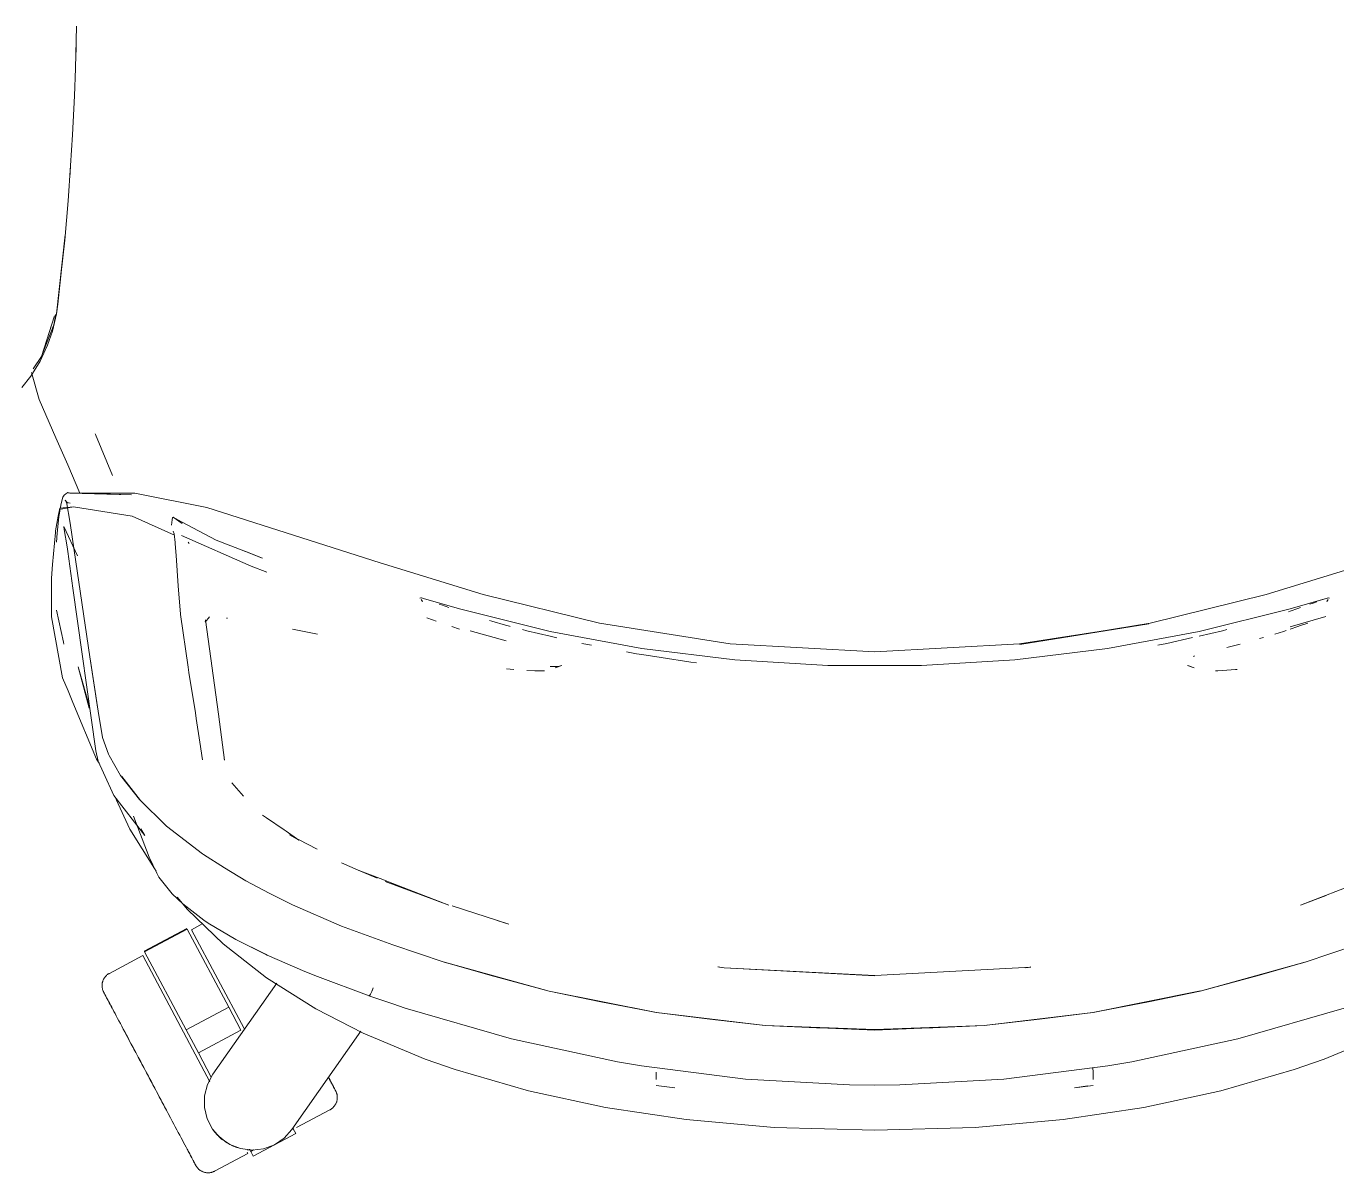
# Model space of a CAD drawing. Header units: millimetres. Extents: x 155927 to 295199, y -4084 to 97293.
# Drawn here: x 229345.3 to 229725.7, y 22176 to 22508.7 of the extents above; entities that cross this region are included whole.
import ezdxf

# ---------------------------------------------------------------- set-up
doc = ezdxf.new("R2010")
doc.units = ezdxf.units.MM
doc.header["$MEASUREMENT"] = 0
doc.layers.add('G-IMPT', color=8, linetype='CONTINUOUS', lineweight=9)
doc.layers.add('I-FURN', color=8, linetype='CONTINUOUS', lineweight=9)

msp = doc.modelspace()

# ---------------------------------------------------------------- linework, layer by layer
at = {"layer": 'G-IMPT'}
for p, q in [((229359.89, 22508.68), (229359.6, 22496.38)), ((229359.76, 22501.91), (229359.76, 22503.99)), ((229359.68, 22500.25), (229359.76, 22501.91)), ((229359.3, 22488.5), (229359.6, 22496.38)), ((229359.3, 22488.5), (229358.77, 22477.19)), ((229358.2, 22468.32), (229358.77, 22477.19)), ((229358.2, 22468.32), (229357.48, 22458.03)), ((229358.07, 22466.28), (229358.16, 22468.18)), ((229358.07, 22466.28), (229357.94, 22464.86)), ((229356.49, 22446.64), (229357.48, 22458.03)), ((229354.14, 22425.2), (229356.59, 22448.16)), ((229354.14, 22425.2), (229356.49, 22446.64)), ((229356.59, 22448.16), (229354.47, 22428.02)), ((229354.14, 22425.2), (229354.47, 22428.02)), ((229349.74, 22412.85), (229353.55, 22424.7)), ((229350.64, 22415.56), (229353.55, 22424.7)), ((229354.14, 22425.2), (229352.98, 22420.24)), ((229353.92, 22425.13), (229353.34, 22422.07)), ((229353.34, 22422.07), (229350.14, 22413.89)), ((229351.53, 22416.11), (229352.98, 22420.24)), ((229349.34, 22411.53), (229351.53, 22416.11)), ((229349.74, 22412.85), (229350.64, 22415.56)), ((229349.34, 22411.53), (229346.61, 22407.2)), ((229349.74, 22412.85), (229347.32, 22409.27)), ((229343.99, 22403.89), (229346.61, 22407.2)), ((229349.06, 22400.37), (229346.8, 22408.19)), ((229349.06, 22400.37), (229353.92, 22389.24)), ((229353.92, 22389.24), (229357.34, 22381.41)), ((229365.34, 22390.47), (229365.44, 22390.2)), ((229370.37, 22378.35), (229365.44, 22390.2)), ((229357.34, 22381.41), (229360.9, 22373.24)), ((229356.28, 22372.61), (229356.78, 22372.98)), ((229357.35, 22373.38), (229356.78, 22372.98)), ((229357.35, 22373.38), (229358.22, 22373.19)), ((229375.91, 22372.76), (229357.47, 22373.35)), ((229357.47, 22373.35), (229357.93, 22373.25)), ((229375.91, 22372.76), (229357.93, 22373.25)), ((229376.8, 22373.2), (229357.93, 22373.25)), ((229357.93, 22373.25), (229358.1, 22373.21)), ((229358.22, 22373.19), (229358.1, 22373.21)), ((229397.75, 22369.01), (229376.8, 22373.2)), ((229354.88, 22366.93), (229355.41, 22370.21)), ((229359.01, 22369.23), (229355.06, 22368.84)), ((229355.41, 22370.21), (229355.96, 22372.07)), ((229355.47, 22368.6), (229359.05, 22369.29)), ((229355.47, 22368.6), (229359.01, 22369.23)), ((229356.28, 22372.61), (229355.96, 22372.07)), ((229357, 22370.72), (229356.61, 22371.22)), ((229357.17, 22370.12), (229356.61, 22371.22)), ((229357.17, 22370.12), (229357, 22370.74)), ((229357, 22370.74), (229358.11, 22364.47)), ((229357.54, 22370.39), (229357, 22370.72)), ((229357.54, 22370.39), (229358.04, 22370.32)), ((229376.1, 22366.57), (229359.05, 22369.29)), ((229448, 22353.02), (229397.75, 22369.01)), ((229354.62, 22366.52), (229353.81, 22362.27)), ((229354.28, 22361.63), (229354.8, 22366.31)), ((229354.62, 22366.52), (229355.06, 22368.84)), ((229354.88, 22366.93), (229354.8, 22366.31)), ((229376.1, 22366.57), (229388.39, 22360.99)), ((229387.46, 22363.97), (229387.63, 22365.5)), ((229387.63, 22365.5), (229387.78, 22366.18)), ((229387.78, 22366.18), (229387.91, 22366.21)), ((229387.91, 22366.21), (229388.07, 22366.25)), ((229387.91, 22366.21), (229390.61, 22364.37)), ((229387.91, 22366.21), (229390.36, 22364.86)), ((229352.96, 22352.47), (229353.76, 22361.8)), ((229353.76, 22361.8), (229353.81, 22362.27)), ((229354.28, 22361.63), (229354.07, 22359.04)), ((229360.2, 22355.07), (229356.2, 22363.5)), ((229356.2, 22363.5), (229356.34, 22362.64)), ((229356.34, 22362.64), (229357.17, 22357.62)), ((229359.22, 22356.62), (229358.11, 22364.47)), ((229387.94, 22362.23), (229388.22, 22361.46)), ((229388.24, 22361.4), (229388.22, 22361.46)), ((229388.52, 22358.94), (229388.24, 22361.4)), ((229400.47, 22359.58), (229390.36, 22364.86)), ((229357.17, 22357.62), (229357.39, 22356.32)), ((229388.52, 22358.94), (229388.57, 22358.56)), ((229388.82, 22355.16), (229388.57, 22358.56)), ((229410.58, 22352.03), (229390.42, 22360.96)), ((229392.59, 22358.58), (229392.32, 22359.02)), ((229400.47, 22359.58), (229408.94, 22356.33)), ((229358.83, 22345.66), (229357.39, 22356.32)), ((229363.77, 22325.75), (229359.22, 22356.62)), ((229388.82, 22355.16), (229389.45, 22346.31)), ((229413.84, 22354.31), (229408.73, 22356.34)), ((229408.73, 22356.34), (229413.27, 22354.54)), ((229408.94, 22356.33), (229413.84, 22354.31)), ((229352.96, 22352.47), (229352.62, 22348.52)), ((229415.16, 22350.29), (229410.58, 22352.03)), ((229448, 22353.02), (229477.97, 22343.84)), ((229705.14, 22343.84), (229735.12, 22353.02)), ((229352.62, 22348.52), (229352.62, 22344.35)), ((229390.07, 22338.07), (229389.45, 22346.31)), ((229352.65, 22337.38), (229352.62, 22344.35)), ((229358.83, 22345.66), (229365.5, 22298.44)), ((229459.56, 22342.79), (229459.8, 22342.88)), ((229459.8, 22342.88), (229460.02, 22342.82)), ((229460.34, 22341.79), (229459.95, 22342.4)), ((229460.02, 22342.82), (229460.32, 22342.75)), ((229460.32, 22342.75), (229460.59, 22342.68)), ((229471.02, 22339.61), (229460.59, 22342.68)), ((229511.65, 22335.52), (229477.97, 22343.84)), ((229705.14, 22343.84), (229671.46, 22335.52)), ((229712.09, 22339.61), (229723.31, 22342.88)), ((229712.09, 22339.61), (229722.91, 22342.72)), ((229712.09, 22339.61), (229722.62, 22342.67)), ((229722.62, 22342.67), (229722.91, 22342.72)), ((229722.78, 22341.79), (229723.16, 22342.4)), ((229723.31, 22342.88), (229723.56, 22342.74)), ((229354.06, 22339.24), (229356.1, 22329.94)), ((229460.34, 22341.79), (229460.19, 22342)), ((229465.82, 22340.77), (229465.16, 22341.01)), ((229465.82, 22340.77), (229467.92, 22340.02)), ((229497.34, 22333.06), (229471.02, 22339.61)), ((229685.77, 22333.06), (229712.09, 22339.61)), ((229712.09, 22338.98), (229711.63, 22338.83)), ((229712.09, 22338.98), (229714.32, 22339.71)), ((229715.12, 22340), (229714.32, 22339.71)), ((229717.87, 22340.99), (229718.84, 22341.33)), ((229718.84, 22341.33), (229719.91, 22341.73)), ((229722.78, 22341.79), (229722.92, 22342)), ((229352.65, 22337.38), (229355.88, 22319.68)), ((229390.08, 22337.99), (229390.07, 22338.07)), ((229390.08, 22337.99), (229392.29, 22322.77)), ((229398.46, 22337.33), (229397.22, 22335.77)), ((229397.26, 22335.98), (229397.3, 22336.21)), ((229397.35, 22336.48), (229397.3, 22336.21)), ((229401.08, 22309.14), (229397.35, 22336.48)), ((229403.41, 22336.98), (229403.76, 22336.93)), ((229463.27, 22336.48), (229461.61, 22337.09)), ((229463.27, 22336.48), (229464.28, 22336.11)), ((229480.45, 22336.03), (229479.76, 22336.23)), ((229484.44, 22334.91), (229480.45, 22336.03)), ((229484.44, 22334.91), (229485.58, 22334.59)), ((229511.65, 22335.52), (229549.57, 22329.53)), ((229633.54, 22329.53), (229671.08, 22335.26)), ((229671.46, 22335.52), (229633.72, 22329.26)), ((229633.72, 22329.26), (229671.08, 22335.26)), ((229712.09, 22334.41), (229722.52, 22337.45)), ((229714.39, 22334.52), (229715.11, 22334.78)), ((229717.27, 22335.54), (229715.11, 22334.78)), ((229429.88, 22332.3), (229422.63, 22333.71)), ((229471.03, 22333.77), (229468.81, 22334.49)), ((229474.12, 22333.32), (229484.59, 22330.39)), ((229485.58, 22334.59), (229485.76, 22334.55)), ((229490.6, 22333.29), (229489.31, 22333.63)), ((229490.6, 22333.29), (229497.35, 22331.74)), ((229497.34, 22333.06), (229524.01, 22328.13)), ((229499.33, 22331.28), (229497.35, 22331.74)), ((229685.77, 22333.06), (229659.11, 22328.13)), ((229676.36, 22329.58), (229683.78, 22331.29)), ((229685.76, 22331.74), (229692.51, 22333.29)), ((229692.51, 22333.29), (229693.79, 22333.63)), ((229704.38, 22331.35), (229703.26, 22331.01)), ((229710.17, 22333.12), (229707.68, 22332.34)), ((229710.95, 22333.37), (229710.17, 22333.12)), ((229714.39, 22334.52), (229712.09, 22333.75)), ((229356.1, 22329.94), (229356.25, 22329.36)), ((229509.37, 22329.08), (229506.56, 22329.62)), ((229519.48, 22327.16), (229522.38, 22326.6)), ((229524.01, 22328.13), (229550.93, 22324.83)), ((229549.57, 22329.53), (229591.56, 22327.17)), ((229633.54, 22329.53), (229591.56, 22327.17)), ((229659.11, 22328.13), (229632.19, 22324.83)), ((229673.73, 22329.11), (229676.36, 22329.58)), ((229697.59, 22329.44), (229693.73, 22328.44)), ((229697.59, 22329.44), (229696.06, 22329.05)), ((229363.77, 22325.75), (229366.1, 22310.56)), ((229363.87, 22325.14), (229366.17, 22309.98)), ((229363.87, 22325.14), (229366.1, 22310.56)), ((229524.01, 22326.36), (229522.38, 22326.6)), ((229529.63, 22325.51), (229524.01, 22326.36)), ((229529.63, 22325.51), (229538.16, 22324.21)), ((229538.16, 22324.21), (229539.82, 22324.03)), ((229578, 22323.18), (229550.93, 22324.83)), ((229605.12, 22323.18), (229632.19, 22324.83)), ((229684.05, 22325.84), (229684.38, 22325.98)), ((229684.05, 22325.87), (229684.38, 22325.98)), ((229355.88, 22319.68), (229357.48, 22315.82)), ((229360.38, 22322.86), (229363.73, 22310.97)), ((229360.38, 22322.86), (229363.62, 22310.87)), ((229392.29, 22322.77), (229392.54, 22321.22)), ((229392.54, 22321.22), (229394.4, 22309.45)), ((229486.84, 22322.03), (229484.74, 22322.25)), ((229495.69, 22321.63), (229490.63, 22321.72)), ((229490.63, 22321.72), (229492.9, 22321.64)), ((229495.69, 22321.63), (229492.9, 22321.64)), ((229499.7, 22322.96), (229497.39, 22322.92)), ((229497.53, 22322.91), (229497.39, 22322.92)), ((229500.74, 22323.17), (229498.79, 22322.49)), ((229499.7, 22322.96), (229500.74, 22323.17)), ((229578, 22323.18), (229605.12, 22323.18)), ((229682.37, 22323.17), (229684.32, 22322.49)), ((229682.37, 22323.17), (229683.42, 22322.96)), ((229690.46, 22321.64), (229691.16, 22321.64)), ((229692.53, 22321.74), (229691.16, 22321.64)), ((229692.53, 22321.74), (229696.24, 22322.02)), ((229696.24, 22322.02), (229696.72, 22322.05)), ((229358.87, 22312.46), (229357.48, 22315.82)), ((229365.66, 22296.01), (229358.87, 22312.46)), ((229367.47, 22302.31), (229366.17, 22309.98)), ((229394.67, 22307.79), (229394.4, 22309.45)), ((229401.08, 22309.14), (229402.86, 22295.79)), ((229395.73, 22300.95), (229394.67, 22307.79)), ((229369.22, 22297.52), (229367.47, 22302.31)), ((229395.73, 22300.95), (229396.47, 22295.88)), ((229365.5, 22298.44), (229366.15, 22295.45)), ((229369.22, 22297.52), (229369.43, 22297.1)), ((229372.72, 22291.26), (229369.43, 22297.1)), ((229366.44, 22294.84), (229365.66, 22296.01)), ((229367.72, 22292.08), (229366.15, 22295.45)), ((229402.86, 22295.79), (229402.72, 22296.26)), ((229370.78, 22285.51), (229367.72, 22292.08)), ((229378.14, 22284.29), (229372.72, 22291.26)), ((229373.05, 22291.04), (229378.45, 22284.09)), ((229373.05, 22291.04), (229375.64, 22287.66)), ((229408.36, 22285.29), (229405.02, 22289.2)), ((229379.7, 22273.86), (229370.78, 22285.51)), ((229378.45, 22284.09), (229375.64, 22287.66)), ((229375.41, 22275.75), (229371.43, 22284.37)), ((229378.14, 22284.29), (229386.04, 22276.56)), ((229376.47, 22279.51), (229380.98, 22267.61)), ((229415, 22279.01), (229413.89, 22279.77)), ((229420.13, 22275.52), (229415, 22279.01)), ((229382.53, 22264.3), (229375.41, 22275.75)), ((229379.7, 22273.86), (229378.58, 22275.81)), ((229386.04, 22276.56), (229396.48, 22268.54)), ((229420.71, 22275.13), (229420.13, 22275.52)), ((229424.46, 22272.57), (229420.71, 22275.13)), ((229424.46, 22272.57), (229421.69, 22274.07)), ((229429.79, 22269.88), (229421.69, 22274.07)), ((229382.05, 22265.38), (229380.98, 22267.61)), ((229396.48, 22268.54), (229396.73, 22268.37)), ((229402.83, 22264.49), (229396.73, 22268.37)), ((229383.22, 22262.94), (229382.05, 22265.38)), ((229382.53, 22264.3), (229383.03, 22263.53)), ((229383.22, 22262.94), (229383.84, 22261.81)), ((229402.83, 22264.49), (229409.06, 22260.72)), ((229436.84, 22266.01), (229441.68, 22263.82)), ((229441.68, 22263.82), (229447.13, 22261.51)), ((229441.68, 22263.82), (229448.76, 22261.09)), ((229383.84, 22261.81), (229387.7, 22256.94)), ((229415.85, 22257.15), (229409.06, 22260.72)), ((229450.49, 22260.43), (229448.76, 22261.09)), ((229467.94, 22253.72), (229449.53, 22260.54)), ((229467.94, 22253.72), (229450.49, 22260.43)), ((229715.17, 22253.72), (229732.62, 22260.43)), ((229390.72, 22254.05), (229387.7, 22256.94)), ((229389.14, 22256.05), (229392.14, 22252.38)), ((229415.85, 22257.15), (229422.58, 22253.76)), ((229715.17, 22253.72), (229722.6, 22256.44)), ((229390.72, 22254.05), (229396.85, 22249.33)), ((229392.14, 22252.38), (229402.44, 22242.42)), ((229436.8, 22247.59), (229422.58, 22253.76)), ((229485.41, 22248.19), (229468.93, 22253.44)), ((229396.85, 22249.33), (229398.14, 22248.47)), ((229406.14, 22243.74), (229398.14, 22248.47)), ((229436.8, 22247.59), (229451.68, 22242.13)), ((229485.41, 22248.19), (229481.98, 22249.26)), ((229414.75, 22239.43), (229406.14, 22243.74)), ((229415.19, 22239.21), (229406.14, 22243.74)), ((229406.14, 22243.74), (229406.74, 22243.43)), ((229415.04, 22232.61), (229402.44, 22242.42)), ((229415.19, 22239.21), (229406.74, 22243.43)), ((229466.6, 22237.12), (229451.68, 22242.13)), ((229731.43, 22242.13), (229716.51, 22237.12)), ((229414.75, 22239.43), (229415.19, 22239.21)), ((229415.19, 22239.21), (229426.15, 22234.44)), ((229497.1, 22228.73), (229466.6, 22237.12)), ((229479.85, 22233.39), (229466.69, 22237.16)), ((229497.1, 22228.73), (229466.69, 22237.16)), ((229686.01, 22228.73), (229716.42, 22237.16)), ((229686.01, 22228.73), (229716.51, 22237.12)), ((229703.26, 22233.39), (229716.42, 22237.16)), ((229415.04, 22232.61), (229429.33, 22223.64)), ((229426.15, 22234.44), (229429.83, 22232.96)), ((229429.83, 22232.96), (229444.8, 22227.38)), ((229479.85, 22233.39), (229497.1, 22228.73)), ((229547.83, 22235.5), (229546.05, 22235.76)), ((229546.28, 22235.78), (229546.52, 22235.74)), ((229547.83, 22235.5), (229546.52, 22235.74)), ((229591.56, 22233.18), (229547.83, 22235.5)), ((229591.56, 22233.23), (229547.83, 22235.5)), ((229591.56, 22233.23), (229636.9, 22235.73)), ((229635.28, 22235.5), (229636.59, 22235.74)), ((229636.9, 22235.73), (229635.28, 22235.5)), ((229636.83, 22235.78), (229636.59, 22235.74)), ((229703.26, 22233.39), (229686.01, 22228.73)), ((229445.58, 22228.65), (229445.2, 22227.83)), ((229445.58, 22228.65), (229445.3, 22228.01)), ((229445.58, 22228.65), (229446, 22229.71)), ((229445.58, 22228.65), (229445.78, 22229.12)), ((229446, 22229.71), (229445.78, 22229.12)), ((229497.1, 22228.73), (229528.23, 22222.56)), ((229497.1, 22228.73), (229512.12, 22225.66)), ((229497.1, 22228.73), (229528.15, 22222.56)), ((229654.89, 22222.56), (229686.13, 22228.78)), ((229686.13, 22228.78), (229654.96, 22222.56)), ((229686.01, 22228.73), (229670.99, 22225.66)), ((229444.93, 22227.42), (229444.79, 22227.42)), ((229444.79, 22227.42), (229451.73, 22225.02)), ((229444.8, 22227.38), (229444.93, 22227.42)), ((229444.93, 22227.42), (229445.2, 22227.83)), ((229444.93, 22227.42), (229444.97, 22227.43)), ((229445.2, 22227.83), (229444.97, 22227.43)), ((229445.3, 22228.01), (229445.2, 22227.83)), ((229455.33, 22223.82), (229451.73, 22225.02)), ((229528.23, 22222.56), (229512.12, 22225.66)), ((229654.89, 22222.56), (229670.99, 22225.66)), ((229429.33, 22223.64), (229443.11, 22216.55)), ((229486.16, 22214.88), (229455.33, 22223.82)), ((229559.74, 22218.74), (229528.15, 22222.56)), ((229559.78, 22218.78), (229528.23, 22222.56)), ((229528.23, 22222.56), (229543.7, 22220.62)), ((229623.33, 22218.78), (229654.89, 22222.56)), ((229623.37, 22218.74), (229654.96, 22222.56)), ((229639.41, 22220.62), (229654.89, 22222.56)), ((229727.78, 22223.82), (229696.95, 22214.88)), ((229559.78, 22218.78), (229543.7, 22220.62)), ((229559.74, 22218.74), (229591.56, 22217.41)), ((229574.67, 22218.1), (229559.78, 22218.78)), ((229559.78, 22218.78), (229591.56, 22217.63)), ((229574.67, 22218.1), (229591.56, 22217.63)), ((229623.33, 22218.78), (229591.56, 22217.63)), ((229591.56, 22217.41), (229623.37, 22218.74)), ((229608.44, 22218.1), (229591.56, 22217.63)), ((229623.33, 22218.78), (229608.44, 22218.1)), ((229639.41, 22220.62), (229623.33, 22218.78)), ((229461.08, 22209.03), (229443.11, 22216.55)), ((229486.16, 22214.88), (229516.95, 22208.21)), ((229666.16, 22208.21), (229696.95, 22214.88)), ((229722.03, 22209.03), (229740, 22216.55)), ((229469.82, 22205.96), (229461.08, 22209.03)), ((229469.82, 22205.96), (229491.06, 22199.78)), ((229523.87, 22207.03), (229516.95, 22208.21)), ((229554.04, 22203.21), (229523.87, 22207.03)), ((229629.07, 22203.21), (229659.24, 22207.03)), ((229654.88, 22206.48), (229654.93, 22205.23)), ((229659.24, 22207.03), (229666.16, 22208.21)), ((229713.29, 22205.96), (229692.05, 22199.78)), ((229722.03, 22209.03), (229713.29, 22205.96)), ((229528.18, 22205.23), (229528.11, 22203.14)), ((229528.11, 22203.14), (229528.11, 22203.25)), ((229584.24, 22201.6), (229554.04, 22203.21)), ((229598.87, 22201.6), (229629.07, 22203.21)), ((229655, 22203.14), (229654.93, 22205.23)), ((229655, 22203.14), (229655, 22203.25)), ((229491.06, 22199.78), (229513.42, 22194.97)), ((229528.14, 22201.38), (229533.56, 22200.73)), ((229584.24, 22201.6), (229591.56, 22201.5)), ((229598.87, 22201.6), (229591.56, 22201.5)), ((229654.97, 22201.38), (229649.56, 22200.73)), ((229653.32, 22201.3), (229649.56, 22200.73)), ((229692.05, 22199.78), (229669.69, 22194.97)), ((229513.42, 22194.97), (229536.84, 22191.48)), ((229646.27, 22191.48), (229669.69, 22194.97)), ((229536.84, 22191.48), (229562.41, 22189.21)), ((229620.7, 22189.21), (229646.27, 22191.48)), ((229562.41, 22189.21), (229591.56, 22188.37)), ((229591.56, 22188.37), (229620.7, 22189.21))]:
    msp.add_line(p, q, dxfattribs=at)
at = {"layer": 'I-FURN'}
for p, q in [((229396.42, 22248.24), (229393.26, 22246.56)), ((229391.94, 22246.92), (229379.58, 22240.35)), ((229379.67, 22240.18), (229392.03, 22246.75)), ((229392.03, 22246.75), (229404.11, 22224.04)), ((229393.26, 22246.56), (229408.52, 22217.87)), ((229391.74, 22217.47), (229379.67, 22240.18)), ((229379.13, 22239.05), (229369.45, 22233.9)), ((229379.13, 22239.05), (229398.6, 22202.45)), ((229367.68, 22232.03), (229367.75, 22232.17)), ((229367.75, 22232.17), (229367.83, 22232.32)), ((229367.83, 22232.32), (229367.91, 22232.46)), ((229367.91, 22232.46), (229367.99, 22232.59)), ((229367.99, 22232.59), (229368.09, 22232.72)), ((229368.09, 22232.72), (229368.19, 22232.85)), ((229368.19, 22232.85), (229368.29, 22232.98)), ((229368.29, 22232.98), (229368.4, 22233.1)), ((229368.4, 22233.1), (229368.51, 22233.21)), ((229368.51, 22233.21), (229368.62, 22233.32)), ((229368.62, 22233.32), (229368.75, 22233.43)), ((229368.75, 22233.43), (229368.87, 22233.53)), ((229368.87, 22233.53), (229369, 22233.63)), ((229369, 22233.63), (229369.13, 22233.72)), ((229369.13, 22233.72), (229369.27, 22233.8)), ((229369.27, 22233.8), (229369.41, 22233.88)), ((229369.41, 22233.88), (229369.45, 22233.9)), ((229367.31, 22230.47), (229367.32, 22230.63)), ((229367.31, 22230.31), (229367.31, 22230.47)), ((229367.32, 22230.15), (229367.31, 22230.31)), ((229367.32, 22230.63), (229367.34, 22230.79)), ((229367.33, 22229.99), (229367.32, 22230.15)), ((229367.34, 22229.83), (229367.33, 22229.99)), ((229367.34, 22230.79), (229367.36, 22230.95)), ((229367.37, 22229.67), (229367.34, 22229.83)), ((229367.36, 22230.95), (229367.38, 22231.11)), ((229367.4, 22229.51), (229367.37, 22229.67)), ((229367.38, 22231.11), (229367.42, 22231.27)), ((229367.43, 22229.35), (229367.4, 22229.51)), ((229367.42, 22231.27), (229367.46, 22231.42)), ((229367.48, 22229.2), (229367.43, 22229.35)), ((229367.46, 22231.42), (229367.5, 22231.58)), ((229367.53, 22229.04), (229367.48, 22229.2)), ((229367.5, 22231.58), (229367.56, 22231.73)), ((229367.58, 22228.89), (229367.53, 22229.04)), ((229367.56, 22231.73), (229367.62, 22231.88)), ((229367.64, 22228.74), (229367.58, 22228.89)), ((229367.62, 22231.88), (229367.68, 22232.03)), ((229367.71, 22228.6), (229367.64, 22228.74)), ((229367.78, 22228.45), (229367.71, 22228.6)), ((229367.79, 22228.45), (229367.78, 22228.45)), ((229367.78, 22228.45), (229367.79, 22228.43)), ((229367.81, 22228.4), (229367.79, 22228.45)), ((229367.79, 22228.43), (229367.83, 22228.37)), ((229367.85, 22228.32), (229367.81, 22228.4)), ((229367.83, 22228.37), (229367.88, 22228.27)), ((229367.92, 22228.2), (229367.85, 22228.32)), ((229367.88, 22228.27), (229367.95, 22228.13)), ((229399.49, 22204.63), (229418, 22231.06)), ((229368, 22228.04), (229367.92, 22228.2)), ((229367.95, 22228.13), (229368.05, 22227.95)), ((229368.11, 22227.84), (229368, 22228.04)), ((229368.05, 22227.95), (229368.17, 22227.73)), ((229368.24, 22227.6), (229368.11, 22227.84)), ((229368.17, 22227.73), (229368.3, 22227.47)), ((229368.39, 22227.32), (229368.24, 22227.6)), ((229368.3, 22227.47), (229368.46, 22227.18)), ((229368.55, 22227), (229368.39, 22227.32)), ((229368.46, 22227.18), (229368.64, 22226.84)), ((229368.74, 22226.64), (229368.55, 22227)), ((229368.64, 22226.84), (229368.84, 22226.47)), ((229368.95, 22226.25), (229368.74, 22226.64)), ((229368.84, 22226.47), (229369.06, 22226.06)), ((229369.18, 22225.82), (229368.95, 22226.25)), ((229369.06, 22226.06), (229369.29, 22225.61)), ((229369.43, 22225.36), (229369.18, 22225.82)), ((229369.29, 22225.61), (229369.55, 22225.13)), ((229369.7, 22224.85), (229369.43, 22225.36)), ((229369.55, 22225.13), (229369.82, 22224.61)), ((229369.98, 22224.32), (229369.7, 22224.85)), ((229369.82, 22224.61), (229370.12, 22224.06)), ((229370.28, 22223.75), (229369.98, 22224.32)), ((229370.12, 22224.06), (229370.43, 22223.48)), ((229370.43, 22223.48), (229370.76, 22222.86)), ((229370.76, 22222.86), (229371.1, 22222.21)), ((229371.1, 22222.21), (229371.46, 22221.54)), ((229371.46, 22221.54), (229371.84, 22220.83)), ((229371.84, 22220.83), (229372.23, 22220.09)), ((229391.74, 22217.47), (229404.11, 22224.04)), ((229404.11, 22224.04), (229407.64, 22217.4)), ((229372.23, 22220.09), (229372.63, 22219.33)), ((229372.63, 22219.33), (229373.05, 22218.54)), ((229373.05, 22218.54), (229373.48, 22217.73)), ((229373.48, 22217.73), (229373.93, 22216.9)), ((229374.17, 22216.44), (229373.72, 22217.28)), ((229373.93, 22216.9), (229374.38, 22216.04)), ((229395.28, 22210.83), (229391.74, 22217.47)), ((229395.28, 22210.83), (229407.64, 22217.4)), ((229442.43, 22217.17), (229422.42, 22188.58)), ((229374.63, 22215.57), (229374.17, 22216.44)), ((229374.38, 22216.04), (229374.85, 22215.16)), ((229375.1, 22214.68), (229374.63, 22215.57)), ((229374.85, 22215.16), (229375.32, 22214.27)), ((229375.59, 22213.78), (229375.1, 22214.68)), ((229375.32, 22214.27), (229375.81, 22213.35)), ((229376.08, 22212.85), (229375.59, 22213.78)), ((229375.81, 22213.35), (229376.3, 22212.42)), ((229376.58, 22211.92), (229376.08, 22212.85)), ((229376.3, 22212.42), (229376.81, 22211.48)), ((229377.08, 22210.96), (229376.58, 22211.92)), ((229376.81, 22211.48), (229377.32, 22210.52)), ((229377.59, 22210), (229377.08, 22210.96)), ((229377.32, 22210.52), (229377.83, 22209.55)), ((229378.11, 22209.03), (229377.59, 22210)), ((229377.83, 22209.55), (229378.35, 22208.57)), ((229399.03, 22203.77), (229395.28, 22210.83)), ((229378.63, 22208.04), (229378.11, 22209.03)), ((229378.35, 22208.57), (229378.88, 22207.59)), ((229379.16, 22207.05), (229378.63, 22208.04)), ((229378.88, 22207.59), (229379.4, 22206.59)), ((229379.69, 22206.05), (229379.16, 22207.05)), ((229379.4, 22206.59), (229379.94, 22205.59)), ((229380.22, 22205.05), (229379.69, 22206.05)), ((229379.94, 22205.59), (229380.47, 22204.59)), ((229380.76, 22204.05), (229380.22, 22205.05)), ((229380.47, 22204.59), (229381, 22203.59)), ((229381.29, 22203.04), (229380.76, 22204.05)), ((229381, 22203.59), (229381.54, 22202.58)), ((229381.83, 22202.04), (229381.29, 22203.04)), ((229381.54, 22202.58), (229382.07, 22201.58)), ((229382.36, 22201.04), (229381.83, 22202.04)), ((229397.07, 22198.39), (229397.9, 22201.66)), ((229397.9, 22201.66), (229399.49, 22204.63)), ((229432.93, 22203.91), (229433.22, 22203.37)), ((229433.36, 22203.1), (229433.09, 22203.61)), ((229433.22, 22203.37), (229433.48, 22202.87)), ((229433.62, 22202.61), (229433.36, 22203.1)), ((229433.48, 22202.87), (229433.73, 22202.4)), ((229433.86, 22202.17), (229433.62, 22202.61)), ((229433.73, 22202.4), (229433.96, 22201.97)), ((229434.07, 22201.76), (229433.86, 22202.17)), ((229433.96, 22201.97), (229434.17, 22201.58)), ((229434.27, 22201.38), (229434.07, 22201.76)), ((229382.07, 22201.58), (229382.6, 22200.58)), ((229382.89, 22200.04), (229382.36, 22201.04)), ((229382.6, 22200.58), (229383.13, 22199.58)), ((229383.42, 22199.04), (229382.89, 22200.04)), ((229383.13, 22199.58), (229383.66, 22198.59)), ((229383.94, 22198.06), (229383.42, 22199.04)), ((229383.66, 22198.59), (229384.18, 22197.6)), ((229384.47, 22197.08), (229383.94, 22198.06)), ((229397.05, 22195.01), (229397.07, 22198.39)), ((229434.17, 22201.58), (229434.36, 22201.23)), ((229434.45, 22201.05), (229434.27, 22201.38)), ((229434.36, 22201.23), (229434.53, 22200.91)), ((229434.61, 22200.75), (229434.45, 22201.05)), ((229434.53, 22200.91), (229434.67, 22200.63)), ((229434.75, 22200.49), (229434.61, 22200.75)), ((229434.67, 22200.63), (229434.8, 22200.39)), ((229434.86, 22200.27), (229434.75, 22200.49)), ((229434.8, 22200.39), (229434.91, 22200.19)), ((229434.96, 22200.09), (229434.86, 22200.27)), ((229434.91, 22200.19), (229435, 22200.03)), ((229435.03, 22199.95), (229434.96, 22200.09)), ((229435, 22200.03), (229435.06, 22199.9)), ((229435.09, 22199.85), (229435.03, 22199.95)), ((229435.06, 22199.9), (229435.1, 22199.82)), ((229435.12, 22199.79), (229435.09, 22199.85)), ((229435.1, 22199.82), (229435.13, 22199.78)), ((229435.13, 22199.77), (229435.12, 22199.79)), ((229435.13, 22199.78), (229435.13, 22199.77)), ((229435.13, 22199.77), (229435.2, 22199.63)), ((229435.2, 22199.63), (229435.27, 22199.48)), ((229435.27, 22199.48), (229435.33, 22199.33)), ((229435.33, 22199.33), (229435.39, 22199.18)), ((229435.39, 22199.18), (229435.43, 22199.03)), ((229435.43, 22199.03), (229435.48, 22198.87)), ((229435.48, 22198.87), (229435.51, 22198.72)), ((229435.51, 22198.72), (229435.54, 22198.56)), ((229435.54, 22198.56), (229435.57, 22198.4)), ((229435.57, 22198.4), (229435.59, 22198.24)), ((229435.59, 22198.24), (229435.6, 22198.08)), ((229435.6, 22198.08), (229435.6, 22197.92)), ((229435.6, 22197.92), (229435.6, 22197.76)), ((229384.18, 22197.6), (229384.7, 22196.63)), ((229384.98, 22196.11), (229384.47, 22197.08)), ((229384.7, 22196.63), (229385.22, 22195.67)), ((229385.49, 22195.15), (229384.98, 22196.11)), ((229385.22, 22195.67), (229385.72, 22194.71)), ((229385.99, 22194.21), (229385.49, 22195.15)), ((229385.72, 22194.71), (229386.22, 22193.78)), ((229386.49, 22193.28), (229385.99, 22194.21)), ((229397.84, 22191.73), (229397.05, 22195.01)), ((229423.78, 22189.17), (229433.46, 22194.32)), ((229433.5, 22194.34), (229433.46, 22194.32)), ((229433.64, 22194.42), (229433.5, 22194.34)), ((229433.78, 22194.51), (229433.64, 22194.42)), ((229433.91, 22194.6), (229433.78, 22194.51)), ((229434.04, 22194.7), (229433.91, 22194.6)), ((229434.17, 22194.8), (229434.04, 22194.7)), ((229434.29, 22194.9), (229434.17, 22194.8)), ((229434.4, 22195.01), (229434.29, 22194.9)), ((229434.52, 22195.13), (229434.4, 22195.01)), ((229434.62, 22195.25), (229434.52, 22195.13)), ((229434.73, 22195.37), (229434.62, 22195.25)), ((229434.82, 22195.5), (229434.73, 22195.37)), ((229434.92, 22195.63), (229434.82, 22195.5)), ((229435, 22195.77), (229434.92, 22195.63)), ((229435.09, 22195.91), (229435, 22195.77)), ((229435.16, 22196.05), (229435.09, 22195.91)), ((229435.23, 22196.2), (229435.16, 22196.05)), ((229435.3, 22196.34), (229435.23, 22196.2)), ((229435.36, 22196.49), (229435.3, 22196.34)), ((229435.41, 22196.65), (229435.36, 22196.49)), ((229435.45, 22196.8), (229435.41, 22196.65)), ((229435.49, 22196.96), (229435.45, 22196.8)), ((229435.53, 22197.12), (229435.49, 22196.96)), ((229435.56, 22197.27), (229435.53, 22197.12)), ((229435.58, 22197.43), (229435.56, 22197.27)), ((229435.59, 22197.59), (229435.58, 22197.43)), ((229435.6, 22197.76), (229435.59, 22197.59)), ((229386.22, 22193.78), (229386.71, 22192.85)), ((229386.97, 22192.36), (229386.49, 22193.28)), ((229386.71, 22192.85), (229387.19, 22191.95)), ((229387.19, 22191.95), (229387.66, 22191.06)), ((229387.66, 22191.06), (229388.13, 22190.19)), ((229399.38, 22188.74), (229397.84, 22191.73)), ((229388.13, 22190.19), (229388.58, 22189.35)), ((229388.58, 22189.35), (229389.01, 22188.52)), ((229389.01, 22188.52), (229389.44, 22187.72)), ((229389.44, 22187.72), (229389.85, 22186.94)), ((229389.85, 22186.94), (229390.25, 22186.2)), ((229401.6, 22186.2), (229399.38, 22188.74)), ((229399.59, 22188.45), (229400.74, 22187.03)), ((229400.74, 22187.03), (229403.53, 22184.74)), ((229411.21, 22180.85), (229423.58, 22187.42)), ((229422.42, 22188.58), (229420.16, 22186.07)), ((229422.88, 22188.73), (229422.83, 22188.82)), ((229422.83, 22188.82), (229423.58, 22187.42)), ((229390.25, 22186.2), (229390.64, 22185.47)), ((229390.64, 22185.47), (229391, 22184.78)), ((229391, 22184.78), (229391.36, 22184.11)), ((229391.36, 22184.11), (229391.69, 22183.48)), ((229391.69, 22183.48), (229392.01, 22182.88)), ((229392.01, 22182.88), (229392.32, 22182.31)), ((229392.18, 22182.57), (229392.03, 22182.86)), ((229404.37, 22184.26), (229401.6, 22186.2)), ((229407.51, 22183.04), (229404.37, 22184.26)), ((229410.86, 22182.61), (229407.51, 22183.04)), ((229410.52, 22182.16), (229410.15, 22182.86)), ((229411.23, 22182.65), (229410.47, 22182.24)), ((229414.21, 22183), (229410.86, 22182.61)), ((229417.37, 22184.17), (229414.21, 22183)), ((229420.16, 22186.07), (229417.37, 22184.17)), ((229392.47, 22182.02), (229392.18, 22182.57)), ((229392.32, 22182.31), (229392.6, 22181.78)), ((229392.75, 22181.5), (229392.47, 22182.02)), ((229392.6, 22181.78), (229392.87, 22181.27)), ((229393, 22181.02), (229392.75, 22181.5)), ((229392.87, 22181.27), (229393.12, 22180.81)), ((229393.24, 22180.57), (229393, 22181.02)), ((229393.12, 22180.81), (229393.34, 22180.38)), ((229393.46, 22180.16), (229393.24, 22180.57)), ((229393.34, 22180.38), (229393.55, 22179.99)), ((229393.66, 22179.79), (229393.46, 22180.16)), ((229393.55, 22179.99), (229393.74, 22179.63)), ((229393.84, 22179.45), (229393.66, 22179.79)), ((229393.74, 22179.63), (229393.91, 22179.31)), ((229393.99, 22179.16), (229393.84, 22179.45)), ((229393.91, 22179.31), (229394.06, 22179.03)), ((229394.13, 22178.9), (229393.99, 22179.16)), ((229394.06, 22179.03), (229394.19, 22178.79)), ((229394.25, 22178.68), (229394.13, 22178.9)), ((229399.96, 22176.51), (229409.65, 22181.66)), ((229409.45, 22182.04), (229409.65, 22181.66)), ((229411.21, 22180.85), (229410.47, 22182.24)), ((229410.47, 22182.24), (229410.52, 22182.16)), ((229394.19, 22178.79), (229394.29, 22178.59)), ((229394.34, 22178.5), (229394.25, 22178.68)), ((229394.29, 22178.59), (229394.38, 22178.43)), ((229394.42, 22178.36), (229394.34, 22178.5)), ((229394.38, 22178.43), (229394.44, 22178.31)), ((229394.47, 22178.26), (229394.42, 22178.36)), ((229394.44, 22178.31), (229394.49, 22178.23)), ((229394.5, 22178.2), (229394.47, 22178.26)), ((229394.49, 22178.23), (229394.51, 22178.18)), ((229394.51, 22178.18), (229394.5, 22178.2)), ((229394.53, 22178.14), (229394.51, 22178.18)), ((229394.51, 22178.18), (229394.51, 22178.18)), ((229394.61, 22178), (229394.53, 22178.14)), ((229394.7, 22177.86), (229394.61, 22178)), ((229394.79, 22177.73), (229394.7, 22177.86)), ((229394.89, 22177.6), (229394.79, 22177.73)), ((229394.99, 22177.48), (229394.89, 22177.6)), ((229395.09, 22177.35), (229394.99, 22177.48)), ((229395.21, 22177.24), (229395.09, 22177.35)), ((229395.32, 22177.12), (229395.21, 22177.24)), ((229395.44, 22177.02), (229395.32, 22177.12)), ((229395.57, 22176.91), (229395.44, 22177.02)), ((229395.69, 22176.82), (229395.57, 22176.91)), ((229395.83, 22176.72), (229395.69, 22176.82)), ((229395.96, 22176.64), (229395.83, 22176.72)), ((229396.1, 22176.56), (229395.96, 22176.64)), ((229396.24, 22176.48), (229396.1, 22176.56)), ((229396.39, 22176.41), (229396.24, 22176.48)), ((229396.54, 22176.34), (229396.39, 22176.41)), ((229396.69, 22176.29), (229396.54, 22176.34)), ((229396.84, 22176.23), (229396.69, 22176.29)), ((229396.99, 22176.19), (229396.84, 22176.23)), ((229397.15, 22176.15), (229396.99, 22176.19)), ((229397.31, 22176.11), (229397.15, 22176.15)), ((229397.46, 22176.09), (229397.31, 22176.11)), ((229397.62, 22176.06), (229397.46, 22176.09)), ((229397.79, 22176.05), (229397.62, 22176.06)), ((229397.95, 22176.04), (229397.79, 22176.05)), ((229398.11, 22176.04), (229397.95, 22176.04)), ((229398.27, 22176.04), (229398.11, 22176.04)), ((229398.43, 22176.06), (229398.27, 22176.04)), ((229398.59, 22176.07), (229398.43, 22176.06)), ((229398.75, 22176.1), (229398.59, 22176.07)), ((229398.91, 22176.13), (229398.75, 22176.1)), ((229399.06, 22176.16), (229398.91, 22176.13)), ((229399.22, 22176.21), (229399.06, 22176.16)), ((229399.37, 22176.26), (229399.22, 22176.21)), ((229399.52, 22176.31), (229399.37, 22176.26)), ((229399.67, 22176.37), (229399.52, 22176.31)), ((229399.82, 22176.44), (229399.67, 22176.37)), ((229399.96, 22176.51), (229399.82, 22176.44))]:
    msp.add_line(p, q, dxfattribs=at)
for points in [[(229402.32, 22185.58), (229401.9, 22185.91), (229401.47, 22186.25), (229401.08, 22186.68)], [(229411.23, 22182.65), (229411, 22182.64), (229410.46, 22182.64), (229409.79, 22182.68), (229409.42, 22182.71)]]:
    msp.add_open_spline(points, degree=3, dxfattribs=at)
msp.add_open_spline([(229406.81, 22183.24), (229406.34, 22183.39), (229405.71, 22183.61), (229405.08, 22183.91), (229404.92, 22183.98)], degree=3, knots=[-0.6, -0.6, -0.6, -0.6, -0.5, -0.4680239, -0.4680239, -0.4680239, -0.4680239], dxfattribs=at)

doc.saveas('drawing.dxf')
